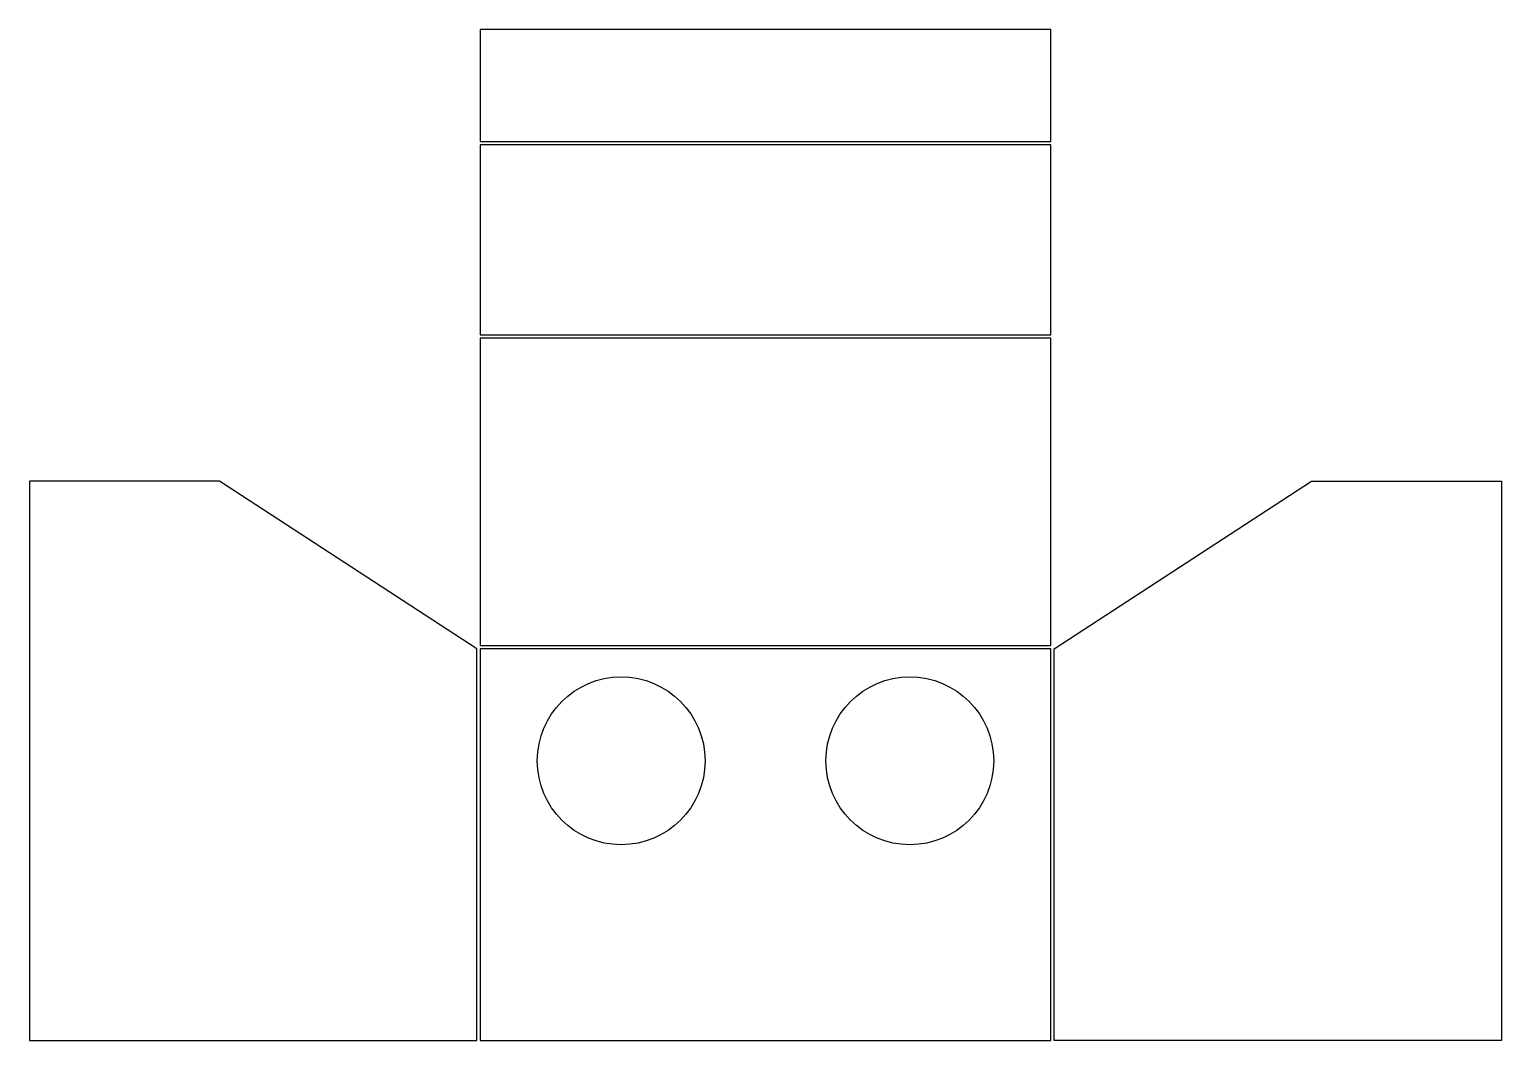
# Model space of a CAD drawing. Header units: millimetres. Extents: x -658 to 658, y 0 to 904.
import ezdxf

# ---------------------------------------------------------------- set-up
doc = ezdxf.new("R2010")
doc.units = ezdxf.units.MM
doc.header["$MEASUREMENT"] = 0

msp = doc.modelspace()

# ---------------------------------------------------------------- linework, layer by layer
for points in [[(-255, 803.6), (255, 803.6), (255, 903.6), (-255, 903.6)], [(-255, 630.6), (255, 630.6), (255, 800.6), (-255, 800.6)], [(-255, 353), (255, 353), (255, 627.6), (-255, 627.6)], [(-258, 0), (-258, 350), (-488, 500), (-658, 500), (-658, 0)], [(258, 0), (258, 350), (488, 500), (658, 500), (658, 0)], [(-255, 0), (255, 0), (255, 350), (-255, 350)]]:
    msp.add_lwpolyline(points, close=True)
for centre in [(-129, 250), (129, 250)]:
    msp.add_circle(centre, 75)

doc.saveas('drawing.dxf')
